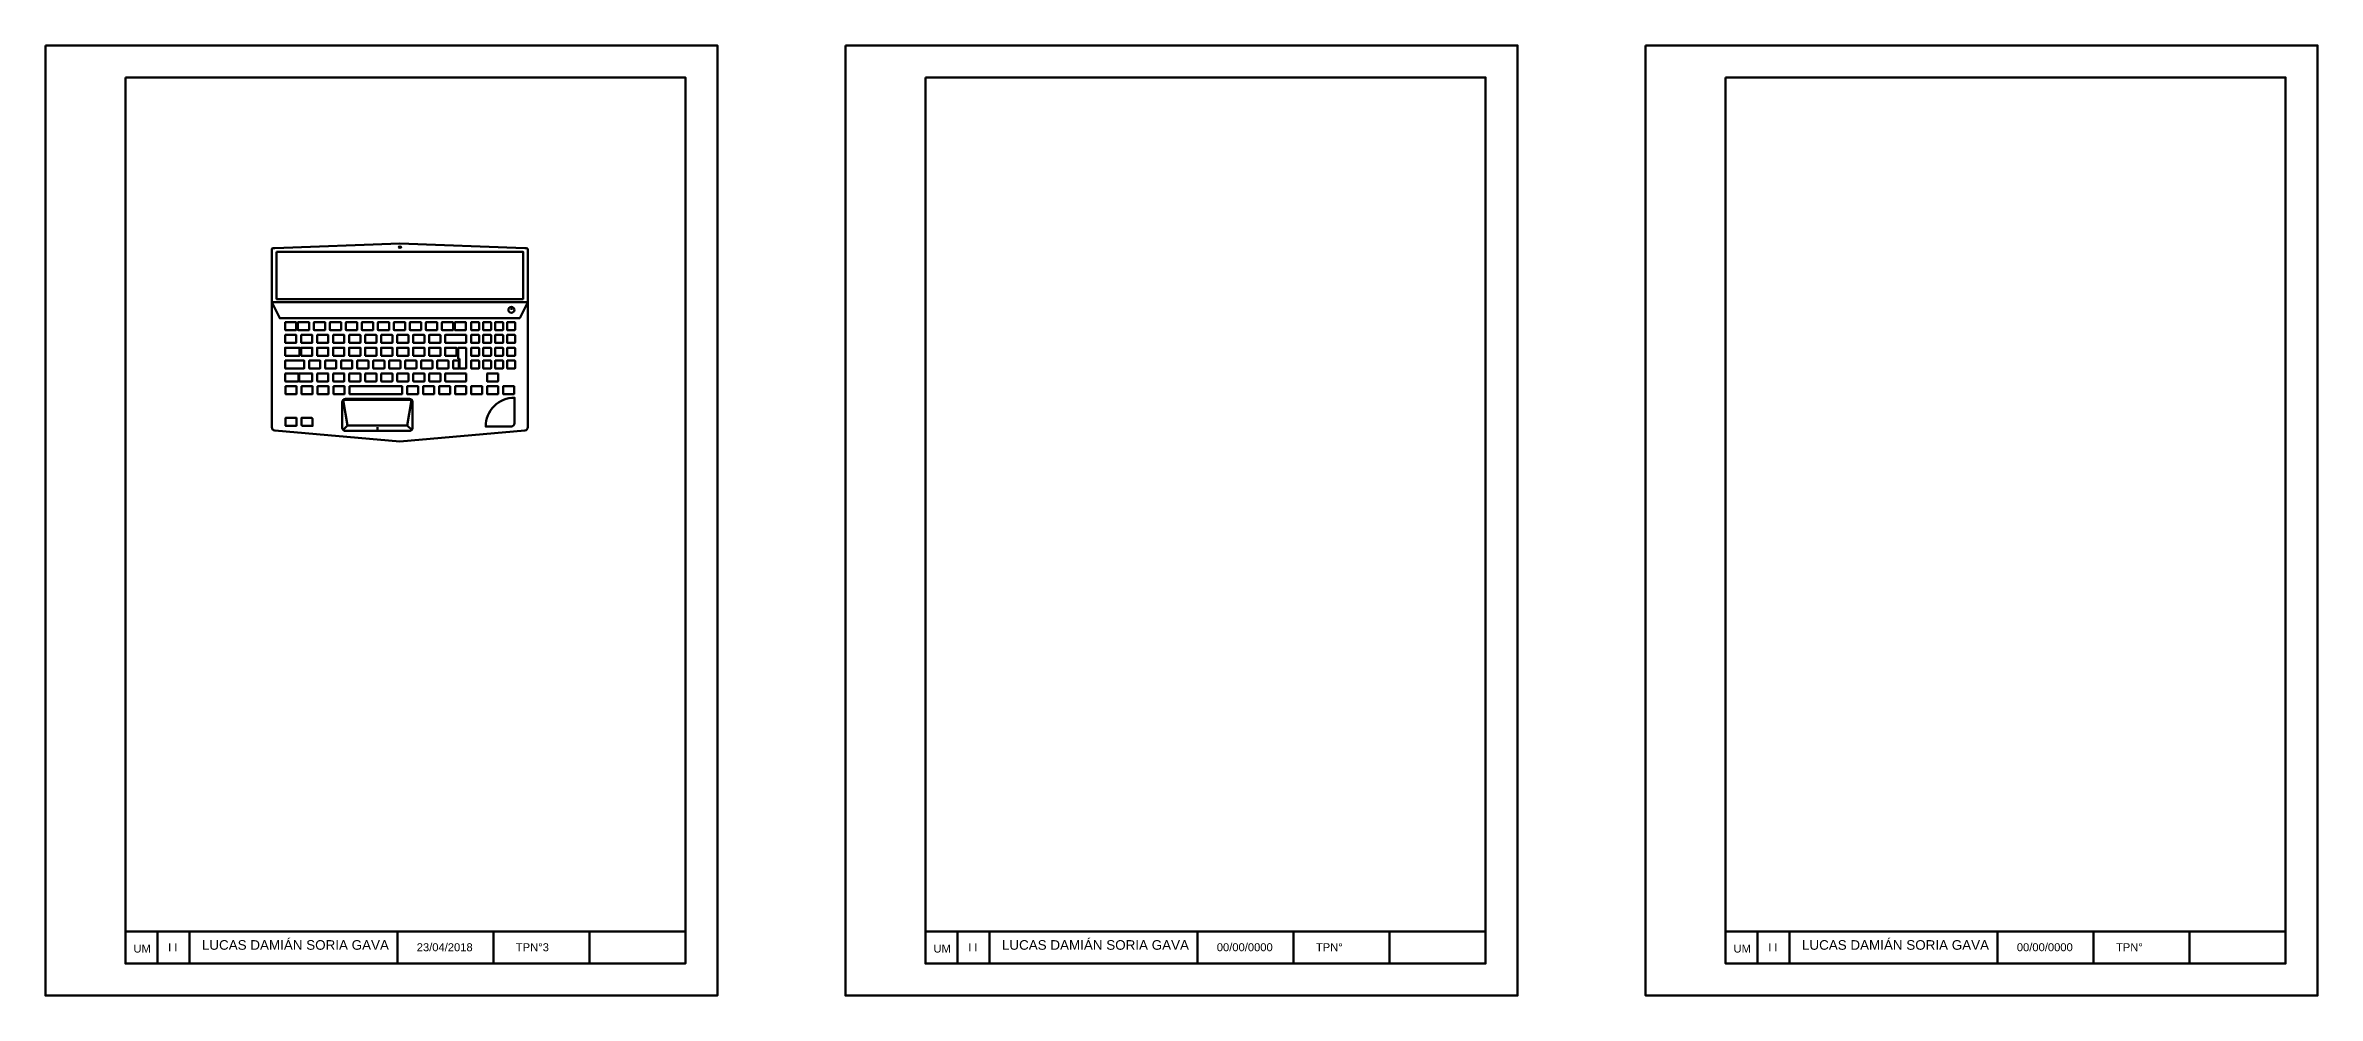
# Model space of a CAD drawing. Header units: millimetres. Extents: x 387 to 3597, y 224 to 521.
# Drawn here: x 1887 to 2597, y 224 to 521 of the extents above; entities that cross this region are included whole.
import ezdxf

# ---------------------------------------------------------------- set-up
doc = ezdxf.new("R2010")
doc.units = ezdxf.units.MM
doc.layers.get('0').update_dxf_attribs({"lineweight": 100})
doc.layers.add('Hoja', color=2, linetype='Continuous', lineweight=50)
doc.styles.get("Standard").update_dxf_attribs({"font": 'arial.ttf'})

msp = doc.modelspace()

# ---------------------------------------------------------------- linework, layer by layer
at = {"ltscale": 0.4}
for p, q in [((2037.683, 440.469), (1957.683, 440.469)), ((1957.683, 440.469), (1957.683, 401.386)), ((2037.683, 401.386), (2037.683, 440.469)), ((1981.941, 411.855), (1981.941, 414.155)), ((1982.041, 414.255), (1998.335, 414.255)), ((1998.435, 414.155), (1998.435, 411.855)), ((1998.335, 411.755), (1982.041, 411.755)), ((1958.596, 400.39), (1997.683, 396.97)), ((1990.683, 400.255), (1990.683, 401.401)), ((2036.77, 400.39), (1997.683, 396.97))]:
    msp.add_line(p, q, dxfattribs=at)
for points in [[(1957.683, 440.469), (2037.683, 440.469), (2037.683, 456.893, 0.4037002), (2037.201, 457.392), (2036.77, 457.408), (1997.683, 458.853), (1958.596, 457.408), (1958.083, 457.408, 0.4179233), (1957.683, 457.003), (1957.683, 456.987), (1957.683, 440.469)], [(1961.949, 431.754), (1965.249, 431.754, 0.4142136), (1965.349, 431.854), (1965.349, 434.154, 0.4142136), (1965.249, 434.254), (1961.949, 434.254, 0.4142136), (1961.849, 434.154), (1961.849, 431.854, 0.4142136)], [(1965.949, 431.754), (1969.249, 431.754, 0.4142136), (1969.349, 431.854), (1969.349, 434.154, 0.4142136), (1969.249, 434.254), (1965.949, 434.254, 0.4142136), (1965.849, 434.154), (1965.849, 431.854, 0.4142136)], [(1970.949, 431.754), (1974.249, 431.754, 0.4142136), (1974.349, 431.854), (1974.349, 434.154, 0.4142136), (1974.249, 434.254), (1970.949, 434.254, 0.4142136), (1970.849, 434.154), (1970.849, 431.854, 0.4142136)], [(1975.949, 431.754), (1979.249, 431.754, 0.4142136), (1979.349, 431.854), (1979.349, 434.154, 0.4142136), (1979.249, 434.254), (1975.949, 434.254, 0.4142136), (1975.849, 434.154), (1975.849, 431.854, 0.4142136)], [(1980.949, 431.754), (1984.249, 431.754, 0.4142136), (1984.349, 431.854), (1984.349, 434.154, 0.4142136), (1984.249, 434.254), (1980.949, 434.254, 0.4142136), (1980.849, 434.154), (1980.849, 431.854, 0.4142136)], [(1985.949, 431.754), (1989.249, 431.754, 0.4142136), (1989.349, 431.854), (1989.349, 434.154, 0.4142136), (1989.249, 434.254), (1985.949, 434.254, 0.4142136), (1985.849, 434.154), (1985.849, 431.854, 0.4142136)], [(1995.949, 431.754), (1999.249, 431.754, 0.4142136), (1999.349, 431.854), (1999.349, 434.154, 0.4142136), (1999.249, 434.254), (1995.949, 434.254, 0.4142136), (1995.849, 434.154), (1995.849, 431.854, 0.4142136)], [(2000.949, 431.754), (2004.249, 431.754, 0.4142136), (2004.349, 431.854), (2004.349, 434.154, 0.4142136), (2004.249, 434.254), (2000.949, 434.254, 0.4142136), (2000.849, 434.154), (2000.849, 431.854, 0.4142136)], [(2005.949, 431.754), (2009.249, 431.754, 0.4142136), (2009.349, 431.854), (2009.349, 434.154, 0.4142136), (2009.249, 434.254), (2005.949, 434.254, 0.4142136), (2005.849, 434.154), (2005.849, 431.854, 0.4142136)], [(2010.949, 431.754), (2014.249, 431.754, 0.4142136), (2014.349, 431.854), (2014.349, 434.154, 0.4142136), (2014.249, 434.254), (2010.949, 434.254, 0.4142136), (2010.849, 434.154), (2010.849, 431.854, 0.4142136)], [(2014.949, 431.754), (2018.249, 431.754, 0.4142136), (2018.349, 431.854), (2018.349, 434.154, 0.4142136), (2018.249, 434.254), (2014.949, 434.254, 0.4142136), (2014.849, 434.154), (2014.849, 431.854, 0.4142136)], [(2020.033, 431.755), (2022.333, 431.755, 0.4142136), (2022.433, 431.855), (2022.433, 434.155, 0.4142136), (2022.333, 434.255), (2020.033, 434.255, 0.4142136), (2019.933, 434.155), (2019.933, 431.855, 0.4142136)], [(2023.783, 431.755), (2026.083, 431.755, 0.4142136), (2026.183, 431.855), (2026.183, 434.155, 0.4142136), (2026.083, 434.255), (2023.783, 434.255, 0.4142136), (2023.683, 434.155), (2023.683, 431.855, 0.4142136)], [(2027.533, 431.755), (2029.833, 431.755, 0.4142136), (2029.933, 431.855), (2029.933, 434.155, 0.4142136), (2029.833, 434.255), (2027.533, 434.255, 0.4142136), (2027.433, 434.155), (2027.433, 431.855, 0.4142136)], [(2031.283, 431.755), (2033.583, 431.755, 0.4142136), (2033.683, 431.855), (2033.683, 434.155, 0.4142136), (2033.583, 434.255), (2031.283, 434.255, 0.4142136), (2031.183, 434.155), (2031.183, 431.855, 0.4142136)], [(1961.949, 427.754), (1965.249, 427.754, 0.4142136), (1965.349, 427.854), (1965.349, 430.154, 0.4142136), (1965.249, 430.254), (1961.949, 430.254, 0.4142136), (1961.849, 430.154), (1961.849, 427.854, 0.4142136)], [(1966.949, 427.754), (1970.249, 427.754, 0.4142136), (1970.349, 427.854), (1970.349, 430.154, 0.4142136), (1970.249, 430.254), (1966.949, 430.254, 0.4142136), (1966.849, 430.154), (1966.849, 427.854, 0.4142136)], [(1971.949, 427.754), (1975.249, 427.754, 0.4142136), (1975.349, 427.854), (1975.349, 430.154, 0.4142136), (1975.249, 430.254), (1971.949, 430.254, 0.4142136), (1971.849, 430.154), (1971.849, 427.854, 0.4142136)], [(1976.949, 427.754), (1980.249, 427.754, 0.4142136), (1980.349, 427.854), (1980.349, 430.154, 0.4142136), (1980.249, 430.254), (1976.949, 430.254, 0.4142136), (1976.849, 430.154), (1976.849, 427.854, 0.4142136)], [(1981.949, 427.754), (1985.249, 427.754, 0.4142136), (1985.349, 427.854), (1985.349, 430.154, 0.4142136), (1985.249, 430.254), (1981.949, 430.254, 0.4142136), (1981.849, 430.154), (1981.849, 427.854, 0.4142136)], [(1986.949, 427.754), (1990.249, 427.754, 0.4142136), (1990.349, 427.854), (1990.349, 430.154, 0.4142136), (1990.249, 430.254), (1986.949, 430.254, 0.4142136), (1986.849, 430.154), (1986.849, 427.854, 0.4142136)], [(1996.949, 427.754), (2000.249, 427.754, 0.4142136), (2000.349, 427.854), (2000.349, 430.154, 0.4142136), (2000.249, 430.254), (1996.949, 430.254, 0.4142136), (1996.849, 430.154), (1996.849, 427.854, 0.4142136)], [(2001.949, 427.754), (2005.249, 427.754, 0.4142136), (2005.349, 427.854), (2005.349, 430.154, 0.4142136), (2005.249, 430.254), (2001.949, 430.254, 0.4142136), (2001.849, 430.154), (2001.849, 427.854, 0.4142136)], [(2006.949, 427.754), (2010.249, 427.754, 0.4142136), (2010.349, 427.854), (2010.349, 430.154, 0.4142136), (2010.249, 430.254), (2006.949, 430.254, 0.4142136), (2006.849, 430.154), (2006.849, 427.854, 0.4142136)], [(2011.949, 427.754), (2018.333, 427.754, 0.4142136), (2018.433, 427.854), (2018.433, 430.154, 0.4142136), (2018.333, 430.254), (2011.949, 430.254, 0.4142136), (2011.849, 430.154), (2011.849, 427.854, 0.4142136)], [(2016.001, 426.255), (2018.333, 426.255, -0.4142136), (2018.433, 426.155), (2018.433, 419.855, -0.4142136), (2018.333, 419.755), (2016.469, 419.755, -0.4142136), (2016.369, 419.855), (2016.369, 422.655, 0.4142136), (2016.269, 422.755), (2016.001, 422.755, -0.4142136), (2015.901, 422.855), (2015.901, 426.155, -0.4142136)], [(2020.033, 427.755), (2022.333, 427.755, 0.4142136), (2022.433, 427.855), (2022.433, 430.155, 0.4142136), (2022.333, 430.255), (2020.033, 430.255, 0.4142136), (2019.933, 430.155), (2019.933, 427.855, 0.4142136)], [(2020.033, 423.755), (2022.333, 423.755, 0.4142136), (2022.433, 423.855), (2022.433, 426.155, 0.4142136), (2022.333, 426.255), (2020.033, 426.255, 0.4142136), (2019.933, 426.155), (2019.933, 423.855, 0.4142136)], [(2023.783, 427.755), (2026.083, 427.755, 0.4142136), (2026.183, 427.855), (2026.183, 430.155, 0.4142136), (2026.083, 430.255), (2023.783, 430.255, 0.4142136), (2023.683, 430.155), (2023.683, 427.855, 0.4142136)], [(2023.783, 423.755), (2026.083, 423.755, 0.4142136), (2026.183, 423.855), (2026.183, 426.155, 0.4142136), (2026.083, 426.255), (2023.783, 426.255, 0.4142136), (2023.683, 426.155), (2023.683, 423.855, 0.4142136)], [(2027.533, 427.755), (2029.833, 427.755, 0.4142136), (2029.933, 427.855), (2029.933, 430.155, 0.4142136), (2029.833, 430.255), (2027.533, 430.255, 0.4142136), (2027.433, 430.155), (2027.433, 427.855, 0.4142136)], [(2027.533, 423.755), (2029.833, 423.755, 0.4142136), (2029.933, 423.855), (2029.933, 426.155, 0.4142136), (2029.833, 426.255), (2027.533, 426.255, 0.4142136), (2027.433, 426.155), (2027.433, 423.855, 0.4142136)], [(2031.283, 427.755), (2033.583, 427.755, 0.4142136), (2033.683, 427.855), (2033.683, 430.155, 0.4142136), (2033.583, 430.255), (2031.283, 430.255, 0.4142136), (2031.183, 430.155), (2031.183, 427.855, 0.4142136)], [(2031.283, 423.755), (2033.583, 423.755, 0.4142136), (2033.683, 423.855), (2033.683, 426.155, 0.4142136), (2033.583, 426.255), (2031.283, 426.255, 0.4142136), (2031.183, 426.155), (2031.183, 423.855, 0.4142136)], [(1961.949, 422.254), (1967.749, 422.254, -0.4142136), (1967.849, 422.154), (1967.849, 419.854, -0.4142136), (1967.749, 419.754), (1961.949, 419.754, -0.4142136), (1961.849, 419.854), (1961.849, 422.154, -0.4142136)], [(1969.449, 419.754), (1972.749, 419.754, 0.4142136), (1972.849, 419.854), (1972.849, 422.154, 0.4142136), (1972.749, 422.254), (1969.449, 422.254, 0.4142136), (1969.349, 422.154), (1969.349, 419.854, 0.4142136)], [(1974.449, 419.754), (1977.749, 419.754, 0.4142136), (1977.849, 419.854), (1977.849, 422.154, 0.4142136), (1977.749, 422.254), (1974.449, 422.254, 0.4142136), (1974.349, 422.154), (1974.349, 419.854, 0.4142136)], [(1979.449, 419.754), (1982.749, 419.754, 0.4142136), (1982.849, 419.854), (1982.849, 422.154, 0.4142136), (1982.749, 422.254), (1979.449, 422.254, 0.4142136), (1979.349, 422.154), (1979.349, 419.854, 0.4142136)], [(1984.449, 419.754), (1987.749, 419.754, 0.4142136), (1987.849, 419.854), (1987.849, 422.154, 0.4142136), (1987.749, 422.254), (1984.449, 422.254, 0.4142136), (1984.349, 422.154), (1984.349, 419.854, 0.4142136)], [(1989.449, 419.754), (1992.749, 419.754, 0.4142136), (1992.849, 419.854), (1992.849, 422.154, 0.4142136), (1992.749, 422.254), (1989.449, 422.254, 0.4142136), (1989.349, 422.154), (1989.349, 419.854, 0.4142136)], [(1994.449, 419.754), (1997.749, 419.754, 0.4142136), (1997.849, 419.854), (1997.849, 422.154, 0.4142136), (1997.749, 422.254), (1994.449, 422.254, 0.4142136), (1994.349, 422.154), (1994.349, 419.854, 0.4142136)], [(1999.449, 419.754), (2002.749, 419.754, 0.4142136), (2002.849, 419.854), (2002.849, 422.154, 0.4142136), (2002.749, 422.254), (1999.449, 422.254, 0.4142136), (1999.349, 422.154), (1999.349, 419.854, 0.4142136)], [(2004.449, 419.754), (2007.749, 419.754, 0.4142136), (2007.849, 419.854), (2007.849, 422.154, 0.4142136), (2007.749, 422.254), (2004.449, 422.254, 0.4142136), (2004.349, 422.154), (2004.349, 419.854, 0.4142136)], [(2009.449, 419.754), (2012.749, 419.754, 0.4142136), (2012.849, 419.854), (2012.849, 422.154, 0.4142136), (2012.749, 422.254), (2009.449, 422.254, 0.4142136), (2009.349, 422.154), (2009.349, 419.854, 0.4142136)], [(2014.449, 419.754), (2015.999, 419.754, 0.4142136), (2016.099, 419.854), (2016.099, 422.154, 0.4142136), (2015.999, 422.254), (2014.449, 422.254, 0.4142136), (2014.349, 422.154), (2014.349, 419.854, 0.4142136)], [(2020.033, 419.755), (2022.333, 419.755, 0.4142136), (2022.433, 419.855), (2022.433, 422.155, 0.4142136), (2022.333, 422.255), (2020.033, 422.255, 0.4142136), (2019.933, 422.155), (2019.933, 419.855, 0.4142136)], [(2023.783, 419.755), (2026.083, 419.755, 0.4142136), (2026.183, 419.855), (2026.183, 422.155, 0.4142136), (2026.083, 422.255), (2023.783, 422.255, 0.4142136), (2023.683, 422.155), (2023.683, 419.855, 0.4142136)], [(2027.533, 419.755), (2029.833, 419.755, 0.4142136), (2029.933, 419.855), (2029.933, 422.155, 0.4142136), (2029.833, 422.255), (2027.533, 422.255, 0.4142136), (2027.433, 422.155), (2027.433, 419.855, 0.4142136)], [(2031.283, 419.755), (2033.583, 419.755, 0.4142136), (2033.683, 419.855), (2033.683, 422.155, 0.4142136), (2033.583, 422.255), (2031.283, 422.255, 0.4142136), (2031.183, 422.155), (2031.183, 419.855, 0.4142136)], [(1961.949, 418.254), (1965.9, 418.254, -0.4142136), (1966, 418.154), (1966, 415.854, -0.4142136), (1965.9, 415.754), (1961.949, 415.754, -0.4142136), (1961.849, 415.854), (1961.849, 418.154, -0.4142136)], [(1962.041, 411.755), (1965.341, 411.755, 0.4142136), (1965.441, 411.855), (1965.441, 414.155, 0.4142136), (1965.341, 414.255), (1962.041, 414.255, 0.4142136), (1961.941, 414.155), (1961.941, 411.855, 0.4142136)], [(1970.249, 415.754), (1966.299, 415.754, -0.4142136), (1966.199, 415.854), (1966.199, 418.154, -0.4142136), (1966.299, 418.254), (1970.249, 418.254, -0.4142136), (1970.349, 418.154), (1970.349, 415.854, -0.4142136)], [(1967.041, 411.755), (1970.341, 411.755, 0.4142136), (1970.441, 411.855), (1970.441, 414.155, 0.4142136), (1970.341, 414.255), (1967.041, 414.255, 0.4142136), (1966.941, 414.155), (1966.941, 411.855, 0.4142136)], [(1971.949, 415.754), (1975.249, 415.754, 0.4142136), (1975.349, 415.854), (1975.349, 418.154, 0.4142136), (1975.249, 418.254), (1971.949, 418.254, 0.4142136), (1971.849, 418.154), (1971.849, 415.854, 0.4142136)], [(1972.041, 411.755), (1975.341, 411.755, 0.4142136), (1975.441, 411.855), (1975.441, 414.155, 0.4142136), (1975.341, 414.255), (1972.041, 414.255, 0.4142136), (1971.941, 414.155), (1971.941, 411.855, 0.4142136)], [(1976.949, 415.754), (1980.249, 415.754, 0.4142136), (1980.349, 415.854), (1980.349, 418.154, 0.4142136), (1980.249, 418.254), (1976.949, 418.254, 0.4142136), (1976.849, 418.154), (1976.849, 415.854, 0.4142136)], [(1977.041, 411.755), (1980.341, 411.755, 0.4142136), (1980.441, 411.855), (1980.441, 414.155, 0.4142136), (1980.341, 414.255), (1977.041, 414.255, 0.4142136), (1976.941, 414.155), (1976.941, 411.855, 0.4142136)], [(1981.949, 415.754), (1985.249, 415.754, 0.4142136), (1985.349, 415.854), (1985.349, 418.154, 0.4142136), (1985.249, 418.254), (1981.949, 418.254, 0.4142136), (1981.849, 418.154), (1981.849, 415.854, 0.4142136)], [(1986.949, 415.754), (1990.249, 415.754, 0.4142136), (1990.349, 415.854), (1990.349, 418.154, 0.4142136), (1990.249, 418.254), (1986.949, 418.254, 0.4142136), (1986.849, 418.154), (1986.849, 415.854, 0.4142136)], [(1991.949, 415.754), (1995.249, 415.754, 0.4142136), (1995.349, 415.854), (1995.349, 418.154, 0.4142136), (1995.249, 418.254), (1991.949, 418.254, 0.4142136), (1991.849, 418.154), (1991.849, 415.854, 0.4142136)], [(2000.033, 411.755), (2003.333, 411.755, 0.4142136), (2003.433, 411.855), (2003.433, 414.155, 0.4142136), (2003.333, 414.255), (2000.033, 414.255, 0.4142136), (1999.933, 414.155), (1999.933, 411.855, 0.4142136)], [(2001.949, 415.754), (2005.349, 415.754), (2005.349, 418.154, 0.4142136), (2005.249, 418.254), (2001.949, 418.254, 0.4142136), (2001.849, 418.154), (2001.849, 415.854, 0.4142136)], [(2005.033, 411.755), (2008.333, 411.755, 0.4142136), (2008.433, 411.855), (2008.433, 414.155, 0.4142136), (2008.333, 414.255), (2005.033, 414.255, 0.4142136), (2004.933, 414.155), (2004.933, 411.855, 0.4142136)], [(2006.949, 415.754), (2010.249, 415.754, 0.4142136), (2010.349, 415.854), (2010.349, 418.154, 0.4142136), (2010.249, 418.254), (2006.949, 418.254, 0.4142136), (2006.849, 418.154), (2006.849, 415.854, 0.4142136)], [(2010.033, 411.755), (2013.333, 411.755, 0.4142136), (2013.433, 411.855), (2013.433, 414.155, 0.4142136), (2013.333, 414.255), (2010.033, 414.255, 0.4142136), (2009.933, 414.155), (2009.933, 411.855, 0.4142136)], [(2011.949, 418.254), (2018.333, 418.255, -0.4142602), (2018.433, 418.155), (2018.433, 415.855, -0.4142136), (2018.333, 415.755), (2011.949, 415.755, -0.4142136), (2011.849, 415.855), (2011.849, 418.154, -0.4141669)], [(2015.033, 411.755), (2018.333, 411.755, 0.4142136), (2018.433, 411.855), (2018.433, 414.155, 0.4142136), (2018.333, 414.255), (2015.033, 414.255, 0.4142136), (2014.933, 414.155), (2014.933, 411.855, 0.4142136)], [(2020.033, 411.755), (2023.333, 411.755, 0.4142136), (2023.433, 411.855), (2023.433, 414.155, 0.4142136), (2023.333, 414.255), (2020.033, 414.255, 0.4142136), (2019.933, 414.155), (2019.933, 411.855, 0.4142136)], [(2025.033, 415.755), (2028.333, 415.755, 0.4142136), (2028.433, 415.855), (2028.433, 418.155, 0.4142136), (2028.333, 418.255), (2025.033, 418.255, 0.4142136), (2024.933, 418.155), (2024.933, 415.855, 0.4142136)], [(2025.033, 411.755), (2028.333, 411.755, 0.4142136), (2028.433, 411.855), (2028.433, 414.155, 0.4142136), (2028.333, 414.255), (2025.033, 414.255, 0.4142136), (2024.933, 414.155), (2024.933, 411.855, 0.4142136)], [(2030.033, 411.755), (2033.333, 411.755, 0.4142136), (2033.433, 411.855), (2033.433, 414.155, 0.4142136), (2033.333, 414.255), (2030.033, 414.255, 0.4142136), (2029.933, 414.155), (2029.933, 411.855, 0.4142136)], [(1980.683, 410.255, 0.4142136), (1979.683, 409.255), (1979.683, 401.255, 0.4142136), (1980.683, 400.255), (2000.683, 400.255, 0.4142136), (2001.683, 401.255), (2001.683, 409.255, 0.4142136), (2000.683, 410.255)], [(2033.541, 410.638), (2033.541, 410.638), (2033.541, 402.638, -0.4142136), (2032.541, 401.638), (2024.541, 401.638), (2024.541, 401.638, -0.4142136)], [(1962.041, 401.837), (1965.341, 401.837, 0.4142136), (1965.441, 401.937), (1965.441, 404.237, 0.4142136), (1965.341, 404.337), (1962.041, 404.337, 0.4142136), (1961.941, 404.237), (1961.941, 401.937, 0.4142136)]]:
    msp.add_lwpolyline(points, format="xyb", close=True, dxfattribs=at)
for points in [[(1959.183, 456.24), (2036.183, 456.24), (2036.183, 441.449), (1959.183, 441.449)], [(1957.683, 440.469), (1960.183, 435.469), (2035.183, 435.469), (2037.683, 440.469)], [(1961.849, 423.754), (1966.349, 423.754), (1966.349, 426.254), (1961.849, 426.254)], [(1966.849, 423.754), (1970.349, 423.754), (1970.349, 426.254), (1966.849, 426.254)], [(1971.849, 423.754), (1975.349, 423.754), (1975.349, 426.254), (1971.849, 426.254)], [(1976.849, 423.754), (1980.349, 423.754), (1980.349, 426.254), (1976.849, 426.254)], [(1981.849, 423.754), (1985.349, 423.754), (1985.349, 426.254), (1981.849, 426.254)], [(1986.849, 423.754), (1990.349, 423.754), (1990.349, 426.254), (1986.849, 426.254)], [(1991.849, 423.754), (1995.349, 423.754), (1995.349, 426.254), (1991.849, 426.254)], [(1996.849, 423.754), (2000.349, 423.754), (2000.349, 426.254), (1996.849, 426.254)], [(1996.849, 423.754), (2000.349, 423.754), (2000.349, 426.254), (1996.849, 426.254)], [(2001.849, 423.754), (2005.349, 423.754), (2005.349, 426.254), (2001.849, 426.254)], [(2006.849, 423.755), (2010.349, 423.755), (2010.349, 426.255), (2006.849, 426.255)], [(2011.849, 423.753), (2015.349, 423.753), (2015.349, 426.253), (2011.849, 426.253)], [(1967.191, 401.837), (1970.441, 401.837), (1970.441, 404.087), (1970.191, 404.337), (1966.941, 404.337), (1966.941, 402.087)]]:
    msp.add_lwpolyline(points, close=True, dxfattribs=at)
for points in [[(1990.949, 434.254, 0.4142136), (1990.849, 434.154), (1990.849, 431.854, 0.4142136), (1990.949, 431.754), (1994.249, 431.754, 0.4142136), (1994.349, 431.854), (1994.349, 434.154, 0.4142136), (1994.249, 434.254), (1990.949, 434.254)], [(1995.349, 430.154, 0.4142136), (1995.249, 430.254), (1991.949, 430.254, 0.4142136), (1991.849, 430.154), (1991.849, 427.854, 0.4142136), (1991.949, 427.754), (1995.249, 427.754, 0.4142136), (1995.349, 427.854), (1995.349, 430.154)], [(1996.949, 418.254, 0.4142136), (1996.849, 418.154), (1996.849, 415.854, 0.4142136), (1996.949, 415.754), (2000.249, 415.754, 0.4142136), (2000.349, 415.854), (2000.349, 418.154, 0.4142136), (2000.249, 418.254), (1996.949, 418.254)], [(1981.379, 401.974), (1979.997, 409.845, -0.4660844), (1980.095, 409.963), (2001.271, 409.963, -0.4669441), (2001.369, 409.845), (1999.965, 401.974), (1981.379, 401.974), (1979.976, 400.548)]]:
    msp.add_lwpolyline(points, format="xyb", dxfattribs=at)
for points in [[(2032.548, 438.105), (2032.548, 439.036)], [(2001.39, 400.548), (2000.081, 401.857), (1999.965, 401.974)]]:
    msp.add_lwpolyline(points, dxfattribs=at)
msp.add_circle((2032.548, 438.105), 0.932, dxfattribs=at)
for centre, radius, start, end in [((1982.041, 414.155), 0.1, 90, 180), ((1982.041, 411.855), 0.1, 180, 270), ((1998.335, 414.155), 0.1, 0, 90), ((1998.335, 411.855), 0.1, 270, 0), ((1958.683, 401.386), 1, 180, 265), ((2036.683, 401.386), 1, 275, 0)]:
    msp.add_arc(centre, radius, start, end, dxfattribs=at)
msp.add_ellipse((1997.683, 457.691), major_axis=(-0.432, 0), ratio=0.4222821, dxfattribs=at)
at = {"layer": 'Hoja'}
for p, q in [((1911.95, 243.759), (2086.95, 243.759)), ((1921.95, 243.759), (1921.95, 233.759)), ((2026.95, 243.759), (2026.95, 233.759)), ((2056.95, 243.759), (2056.95, 233.759)), ((2161.95, 243.759), (2336.95, 243.759)), ((2171.95, 243.759), (2171.95, 233.759)), ((2276.95, 243.759), (2276.95, 233.759)), ((2306.95, 243.759), (2306.95, 233.759)), ((2411.95, 243.759), (2586.95, 243.759)), ((2421.95, 243.759), (2421.95, 233.759)), ((2526.95, 243.759), (2526.95, 233.759)), ((2556.95, 243.759), (2556.95, 233.759))]:
    msp.add_line(p, q, dxfattribs=at)
at = {"layer": 'Hoja', "ltscale": 0.4}
for p, q in [((1931.95, 243.759), (1931.95, 233.759)), ((1996.95, 243.759), (1996.95, 233.759)), ((2181.95, 243.759), (2181.95, 233.759)), ((2246.95, 243.759), (2246.95, 233.759)), ((2431.95, 243.759), (2431.95, 233.759)), ((2496.95, 243.759), (2496.95, 233.759))]:
    msp.add_line(p, q, dxfattribs=at)
at = {"layer": 'Hoja'}
for points in [[(1886.95, 520.759), (2096.95, 520.759), (2096.95, 223.759), (1886.95, 223.759)], [(2136.95, 520.759), (2346.95, 520.759), (2346.95, 223.759), (2136.95, 223.759)], [(2386.95, 520.759), (2596.95, 520.759), (2596.95, 223.759), (2386.95, 223.759)], [(1911.95, 510.759), (2086.95, 510.759), (2086.95, 233.759), (1911.95, 233.759)], [(2161.95, 510.759), (2336.95, 510.759), (2336.95, 233.759), (2161.95, 233.759)], [(2411.95, 510.759), (2586.95, 510.759), (2586.95, 233.759), (2411.95, 233.759)]]:
    msp.add_lwpolyline(points, close=True, dxfattribs=at)

# ---------------------------------------------------------------- texts
at = {"layer": 'Hoja', "char_height": 3, "attachment_point": 1}
for insert in [(1935.839, 241.078), (2185.839, 241.078), (2435.839, 241.078)]:
    msp.add_mtext_dynamic_manual_height_columns('LUCAS DAMIÁN SORIA GAVA', width=105, gutter_width=12.5, heights=[0], dxfattribs=dict(at, insert=insert))
at = {"layer": 'Hoja', "ltscale": 0.4, "char_height": 2.5, "attachment_point": 1}
for s, width, insert in [('UM', 10, (1914.45, 239.694)), ('I I', 10, (1925.289, 240.102)), ('23/04/2018', 30, (2002.977, 240.118)), ('TPN°3 ', 30, (2033.958, 240.118)), ('UM', 10, (2164.45, 239.694)), ('I I', 10, (2175.289, 240.102)), ('00/00/0000', 30, (2252.977, 240.118)), ('TPN° ', 30, (2283.958, 240.118)), ('UM', 10, (2414.45, 239.694)), ('I I', 10, (2425.289, 240.102)), ('00/00/0000', 30, (2502.977, 240.118)), ('TPN° ', 30, (2533.958, 240.118))]:
    msp.add_mtext_dynamic_manual_height_columns(s, width=width, gutter_width=12.5, heights=[0], dxfattribs=dict(at, insert=insert))

doc.saveas('drawing.dxf')
